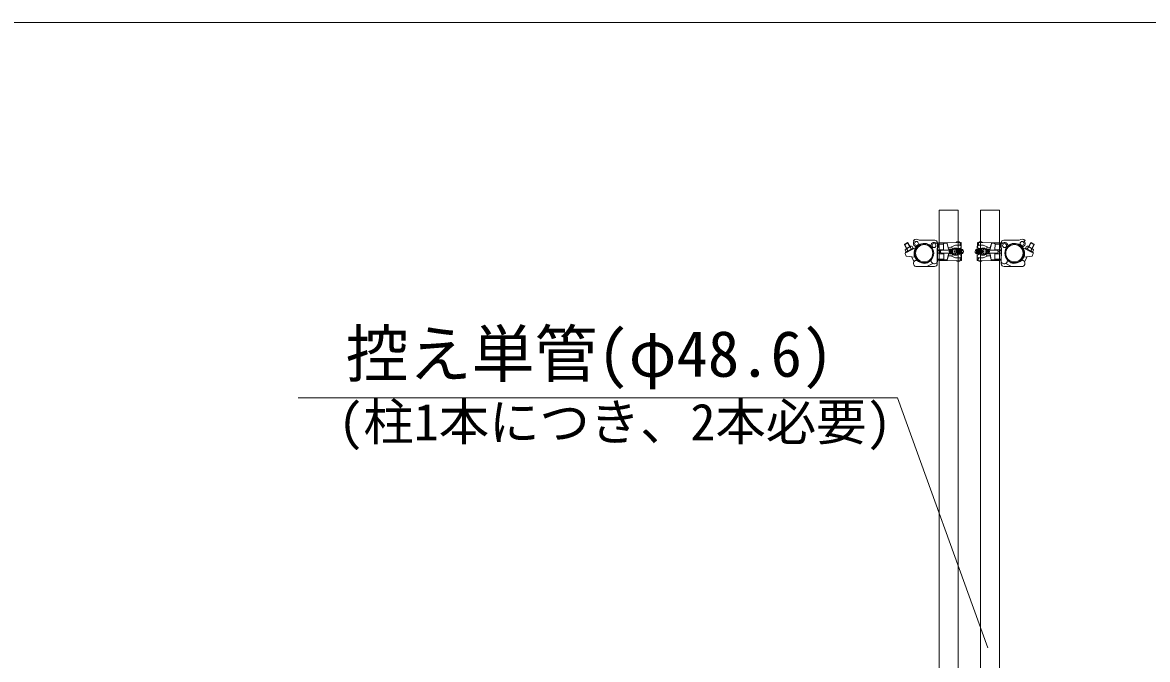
# Model space of a CAD drawing. Units: millimetres, scale not verified. Extents: x -9305 to 9305, y -6415 to 6415.
# Drawn here: x -875 to 1986, y 4793 to 6415 of the extents above; entities that cross this region are included whole.
import ezdxf
from ezdxf.enums import TextEntityAlignment as Align

# ---------------------------------------------------------------- set-up
doc = ezdxf.new("R2010")
doc.units = ezdxf.units.MM
doc.header["$LTSCALE"] = 40
for name, color, linetype, lineweight in [('0-3_CLGS-90', 134, 'Continuous', 18), ('0-6_TEXT', 134, 'Continuous', 18), ('0-8_図面枠', 134, 'Continuous', 18)]:
    doc.layers.add(name, color=color, linetype=linetype, lineweight=lineweight)
doc.styles.add('ＭＳ ゴシック', font='')
doc.styles.get('ＭＳ ゴシック').set_extended_font_data('MS Gothic')

msp = doc.modelspace()

# ---------------------------------------------------------------- linework, layer by layer
at = {"layer": '0-3_CLGS-90'}
for p, q in [((1376.92, 5853.64), (1368.11, 5848.92)), ((1368.28, 5850.71), (1368.11, 5848.92)), ((1368.11, 5848.92), (1373.26, 5839.28)), ((1375.34, 5854.48), (1368.28, 5850.71)), ((1368.28, 5850.71), (1374.14, 5839.76)), ((1384.28, 5845.18), (1371.06, 5838.1)), ((1389.79, 5840.18), (1372.22, 5830.79)), ((1397.16, 5841.86), (1373.1, 5828.99)), ((1374.2, 5837.52), (1376.56, 5833.11)), ((1375.34, 5854.48), (1381.2, 5843.53)), ((1375.34, 5854.48), (1376.92, 5853.64)), ((1376.92, 5853.64), (1382.08, 5844)), ((1383.03, 5842.22), (1385.38, 5837.83)), ((1387.43, 5844.59), (1390.73, 5838.42)), ((1390.8, 5860.06), (1392.92, 5857.94)), ((1405.79, 5860.61), (1444.87, 5860.71)), ((1450.82, 5854.65), (1448.7, 5852.52)), ((1451.37, 5839.65), (1451.47, 5800.57)), ((1451.72, 5849.07), (1452.16, 5813.08)), ((1451.72, 5849.07), (1452.16, 5813.08)), ((1451.81, 5850.07), (1467.41, 5850.26)), ((1451.89, 5853.72), (1452, 5808.42)), ((1451.89, 5853.72), (1452, 5808.42)), ((1456.23, 5851.63), (1476.39, 5851.87)), ((1456.66, 5854.13), (1512.36, 5854.81)), ((1465.34, 5852.22), (1467.16, 5850.52)), ((1467.41, 5850.26), (1467.58, 5836.26)), ((1468.36, 5854.28), (1468.39, 5851.78)), ((1476.36, 5854.37), (1476.39, 5851.87)), ((1476.39, 5851.87), (1479.51, 5842.41)), ((1476.39, 5851.87), (1479.57, 5837.41)), ((1479.51, 5842.41), (1485.51, 5842.48)), ((1479.51, 5842.41), (1479.57, 5837.41)), ((1479.57, 5837.41), (1491.43, 5837.55)), ((1485.51, 5842.48), (1497.44, 5847.63)), ((1492.43, 5837.56), (1497.43, 5837.62)), ((1494.53, 5840.59), (1500.53, 5840.66)), ((1497.44, 5847.63), (1508.44, 5847.76)), ((1501.9, 5839.68), (1508.54, 5839.76)), ((1509.36, 5854.78), (1509.44, 5847.77)), ((1509.39, 5851.77), (1512.4, 5851.81)), ((1509.4, 5850.77), (1512.41, 5850.81)), ((1509.54, 5839.77), (1509.57, 5836.77)), ((1512.36, 5854.81), (1512.58, 5836.81)), ((1553.37, 5854.81), (1553.16, 5836.81)), ((1556.33, 5850.77), (1553.32, 5850.81)), ((1556.34, 5851.77), (1553.34, 5851.81)), ((1609.07, 5854.13), (1553.37, 5854.81)), ((1556.2, 5839.77), (1556.16, 5836.77)), ((1556.38, 5854.78), (1556.29, 5847.77)), ((1563.84, 5839.68), (1557.19, 5839.76)), ((1568.29, 5847.63), (1557.29, 5847.76)), ((1571.2, 5840.59), (1565.2, 5840.66)), ((1580.22, 5842.48), (1568.29, 5847.63)), ((1573.3, 5837.56), (1568.3, 5837.62)), ((1586.16, 5837.41), (1574.3, 5837.55)), ((1586.22, 5842.41), (1580.22, 5842.48)), ((1589.34, 5851.87), (1586.16, 5837.41)), ((1586.22, 5842.41), (1586.16, 5837.41)), ((1589.34, 5851.87), (1586.22, 5842.41)), ((1589.37, 5854.37), (1589.34, 5851.87)), ((1609.5, 5851.63), (1589.34, 5851.87)), ((1597.37, 5854.28), (1597.34, 5851.78)), ((1598.32, 5850.26), (1598.15, 5836.26)), ((1613.92, 5850.07), (1598.32, 5850.26)), ((1600.4, 5852.22), (1598.57, 5850.52)), ((1614.01, 5849.07), (1613.57, 5813.08)), ((1614.01, 5849.07), (1613.57, 5813.08)), ((1613.84, 5853.72), (1613.74, 5808.42)), ((1613.84, 5853.72), (1613.74, 5808.42)), ((1614.36, 5839.65), (1614.26, 5800.57)), ((1614.92, 5854.65), (1617.04, 5852.52)), ((1659.94, 5860.61), (1620.86, 5860.71)), ((1668.57, 5841.86), (1692.64, 5828.99)), ((1674.94, 5860.06), (1672.81, 5857.94)), ((1678.3, 5844.59), (1675, 5838.42)), ((1675.94, 5840.18), (1693.51, 5830.79)), ((1682.7, 5842.22), (1680.35, 5837.83)), ((1681.45, 5845.18), (1694.68, 5838.1)), ((1688.81, 5853.64), (1683.66, 5844)), ((1690.4, 5854.48), (1684.54, 5843.53)), ((1690.4, 5854.48), (1688.81, 5853.64)), ((1688.81, 5853.64), (1697.63, 5848.92)), ((1691.53, 5837.52), (1689.17, 5833.11)), ((1690.4, 5854.48), (1697.45, 5850.71)), ((1697.45, 5850.71), (1691.59, 5839.76)), ((1697.63, 5848.92), (1692.47, 5839.28)), ((1697.45, 5850.71), (1697.63, 5848.92)), ((1369.79, 5835.16), (1373.1, 5828.99)), ((1370.1, 5826.68), (1372.67, 5819.68)), ((1372.67, 5819.68), (1393.94, 5817.74)), ((1385.5, 5818.51), (1392.37, 5805.67)), ((1395.54, 5818.33), (1393.94, 5817.74)), ((1394.82, 5818.06), (1399.42, 5809.44)), ((1452.53, 5812.08), (1467.87, 5812.26)), ((1455.88, 5836.02), (1456, 5826.22)), ((1456.27, 5810.62), (1476.89, 5810.88)), ((1456.88, 5836.14), (1467.58, 5836.26)), ((1456.88, 5836.14), (1457, 5826.14)), ((1457, 5826.14), (1467.7, 5826.26)), ((1457.22, 5808.14), (1512.92, 5808.81)), ((1461.1, 5835.18), (1482.8, 5835.45)), ((1461.19, 5827.18), (1482.89, 5827.45)), ((1465.08, 5836.23), (1465.09, 5835.23)), ((1465.19, 5827.24), (1465.2, 5826.24)), ((1467.7, 5826.26), (1467.87, 5812.26)), ((1468.89, 5810.78), (1468.92, 5808.28)), ((1476.89, 5810.88), (1479.71, 5825.41)), ((1476.89, 5810.88), (1479.78, 5820.41)), ((1476.89, 5810.88), (1476.92, 5808.38)), ((1479.71, 5825.41), (1491.58, 5825.56)), ((1479.71, 5825.41), (1479.78, 5820.41)), ((1479.78, 5820.41), (1485.78, 5820.48)), ((1482.8, 5835.45), (1490.38, 5835.54)), ((1482.89, 5827.45), (1490.47, 5827.54)), ((1483.58, 5836.46), (1490.83, 5836.54)), ((1483.7, 5826.46), (1490.96, 5826.55)), ((1485.78, 5820.48), (1497.83, 5815.63)), ((1492.58, 5825.57), (1497.58, 5825.63)), ((1494.75, 5822.59), (1500.75, 5822.66)), ((1497.83, 5815.63), (1508.83, 5815.76)), ((1500.24, 5835.66), (1514.54, 5835.83)), ((1500.34, 5827.66), (1514.64, 5827.83)), ((1501.58, 5836.68), (1515.58, 5836.84)), ((1501.7, 5826.68), (1515.7, 5826.85)), ((1502.09, 5823.68), (1508.74, 5823.76)), ((1509.7, 5826.77), (1509.73, 5823.65)), ((1509.83, 5815.9), (1509.92, 5808.78)), ((1509.87, 5812.78), (1512.87, 5812.81)), ((1509.88, 5811.78), (1512.88, 5811.81)), ((1512.7, 5826.81), (1512.92, 5808.81)), ((1564.03, 5826.68), (1550.03, 5826.85)), ((1564.15, 5836.68), (1550.16, 5836.84)), ((1565.39, 5827.66), (1551.1, 5827.83)), ((1565.49, 5835.66), (1551.2, 5835.83)), ((1553.03, 5826.81), (1552.82, 5808.81)), ((1608.51, 5808.14), (1552.82, 5808.81)), ((1555.85, 5811.78), (1552.85, 5811.81)), ((1555.86, 5812.78), (1552.86, 5812.81)), ((1555.9, 5815.9), (1555.82, 5808.78)), ((1556.04, 5826.77), (1556, 5823.65)), ((1567.9, 5815.63), (1556.9, 5815.76)), ((1563.64, 5823.68), (1557, 5823.76)), ((1570.98, 5822.59), (1564.98, 5822.66)), ((1579.96, 5820.48), (1567.9, 5815.63)), ((1573.16, 5825.57), (1568.16, 5825.63)), ((1586.02, 5825.41), (1574.16, 5825.56)), ((1582.03, 5826.46), (1574.78, 5826.55)), ((1582.15, 5836.46), (1574.9, 5836.54)), ((1582.84, 5827.45), (1575.26, 5827.54)), ((1582.94, 5835.45), (1575.36, 5835.54)), ((1585.96, 5820.41), (1579.96, 5820.48)), ((1604.54, 5827.18), (1582.84, 5827.45)), ((1604.64, 5835.18), (1582.94, 5835.45)), ((1586.02, 5825.41), (1585.96, 5820.41)), ((1588.84, 5810.88), (1585.96, 5820.41)), ((1588.84, 5810.88), (1586.02, 5825.41)), ((1588.84, 5810.88), (1588.81, 5808.38)), ((1609.46, 5810.62), (1588.84, 5810.88)), ((1596.84, 5810.78), (1596.81, 5808.28)), ((1598.03, 5826.26), (1597.86, 5812.26)), ((1613.2, 5812.08), (1597.86, 5812.26)), ((1608.73, 5826.14), (1598.03, 5826.26)), ((1608.85, 5836.14), (1598.15, 5836.26)), ((1600.54, 5827.24), (1600.53, 5826.24)), ((1600.65, 5836.23), (1600.64, 5835.23)), ((1608.85, 5836.14), (1608.73, 5826.14)), ((1609.85, 5836.02), (1609.73, 5826.22)), ((1670.92, 5818.06), (1666.31, 5809.44)), ((1670.2, 5818.33), (1671.79, 5817.74)), ((1693.06, 5819.68), (1671.79, 5817.74)), ((1680.23, 5818.51), (1673.36, 5805.67)), ((1695.94, 5835.16), (1692.64, 5828.99)), ((1695.63, 5826.68), (1693.06, 5819.68)), ((1444.48, 5793.56), (1399.18, 5793.45)), ((1444.48, 5793.56), (1399.18, 5793.45)), ((1426.94, 5794.74), (1439.78, 5801.61)), ((1427.38, 5804.06), (1436, 5808.66)), ((1621.25, 5793.56), (1666.55, 5793.45)), ((1621.25, 5793.56), (1666.55, 5793.45)), ((1638.8, 5794.74), (1625.96, 5801.61)), ((1638.35, 5804.06), (1629.73, 5808.66))]:
    msp.add_line(p, q, dxfattribs=at)
msp.add_lwpolyline([(1504.5, 3736.96), (1504.5, 5936.96), (1455.9, 5936.96), (1455.9, 3736.96)], close=True, dxfattribs=at)
msp.add_lwpolyline([(1561.23, 3736.96), (1561.23, 5936.96), (1609.83, 5936.96), (1609.83, 3736.96)], dxfattribs=at)
for centre, radius in [((1398.59, 5852.3), 5), ((1418.1, 5827.34), 24.3), ((1418.1, 5827.34), 24.3), ((1418.1, 5827.34), 22), ((1418.1, 5827.34), 22), ((1443.06, 5846.85), 5), ((1622.68, 5846.85), 5), ((1647.63, 5827.34), 24.3), ((1647.63, 5827.34), 24.3), ((1647.63, 5827.34), 22), ((1647.63, 5827.34), 22), ((1667.14, 5852.3), 5)]:
    msp.add_circle(centre, radius, dxfattribs=at)
for centre, radius, start, end in [((1372.26, 5835.84), 2.56, 40.819, 195.457), ((1381.08, 5835.26), 7.23, 74.343, 161.792), ((1385.49, 5842.92), 2.56, 40.817, 195.459), ((1398.59, 5852.3), 8, 135.138, 288.212), ((1398.59, 5852.3), 11, 49.124, 135.138), ((1418.1, 5826.79), 25.8, 48.851, 200.554), ((1418.65, 5827.34), 25.8, 138.851, 290.554), ((1443.06, 5846.85), 8, 45.138, 198.212), ((1444.89, 5853.71), 7, 0.138, 90.138), ((1443.06, 5846.85), 11, 319.124, 45.138), ((1456.72, 5849.13), 5, 90.694, 180.694), ((1456.22, 5849.63), 2, 90.694, 163.295), ((1485.57, 5837.48), 5, 0.694, 90.694), ((1500.24, 5831.66), 10.6, 122.585, 238.803), ((1501.24, 5831.67), 10.6, 122.585, 238.803), ((1506.24, 5831.73), 10.6, 122.585, 238.803), ((1506.24, 5831.73), 10.6, 122.585, 238.803), ((1504.4, 5850.96), 6.25, 37.564, 143.824), ((1495.04, 5831.6), 10.6, 28.839, 58.803), ((1508.49, 5843.76), 4, 270.694, 90.694), ((1557.24, 5843.76), 4, 89.306, 269.306), ((1561.33, 5850.96), 6.25, 36.176, 142.436), ((1570.69, 5831.6), 10.6, 121.197, 151.161), ((1559.49, 5831.73), 10.6, 301.197, 57.415), ((1559.49, 5831.73), 10.6, 301.197, 57.415), ((1564.49, 5831.67), 10.6, 301.197, 57.415), ((1565.49, 5831.66), 10.6, 301.197, 57.415), ((1580.16, 5837.48), 5, 89.306, 179.306), ((1609.01, 5849.13), 5, 359.306, 89.306), ((1609.52, 5849.63), 2, 16.705, 89.306), ((1622.68, 5846.85), 11, 134.862, 220.876), ((1620.84, 5853.71), 7, 89.862, 179.862), ((1622.68, 5846.85), 8, 341.788, 134.862), ((1647.63, 5826.79), 25.8, 339.446, 131.149), ((1647.08, 5827.34), 25.8, 249.446, 41.149), ((1667.14, 5852.3), 11, 44.862, 130.876), ((1667.14, 5852.3), 8, 251.788, 44.862), ((1680.24, 5842.92), 2.56, 344.541, 139.183), ((1684.66, 5835.26), 7.23, 18.208, 105.657), ((1693.47, 5835.84), 2.56, 344.543, 139.181), ((1375.1, 5826.69), 5, 126.034, 180.138), ((1399.16, 5801.45), 8, 66.598, 270.138), ((1444, 5808.4), 8, 156.598, 0.138), ((1456.94, 5831.14), 5, 90.694, 270.694), ((1457.16, 5813.14), 5, 180.694, 270.694), ((1456.67, 5812.63), 2, 194.564, 270.694), ((1465.72, 5831.24), 6.08, 139.582, 221.806), ((1488.89, 5831.52), 7.25, 137.091, 224.297), ((1489.39, 5831.53), 6.25, 127.564, 233.824), ((1491.39, 5831.55), 6.25, 127.564, 233.824), ((1485.71, 5825.48), 5, 270.694, 0.694), ((1493.39, 5831.58), 6.25, 127.564, 233.824), ((1495.39, 5831.6), 6.25, 145.882, 215.506), ((1504.31, 5831.71), 5.67, 118.767, 242.621), ((1505.39, 5831.72), 6.25, 127.564, 233.824), ((1504.87, 5812.46), 6.25, 217.564, 323.825), ((1495.04, 5831.6), 10.6, 302.585, 332.55), ((1507.39, 5831.75), 6.25, 127.564, 233.824), ((1509.39, 5831.77), 6.25, 127.564, 233.824), ((1511.39, 5831.8), 6.25, 127.564, 233.824), ((1513.39, 5831.82), 6.25, 127.564, 233.824), ((1508.78, 5819.76), 4, 270.694, 90.694), ((1515.39, 5831.84), 6.25, 127.564, 233.824), ((1517.39, 5831.87), 6.25, 127.564, 233.824), ((1519.39, 5831.89), 6.25, 127.564, 233.824), ((1520.39, 5831.9), 6.25, 133.537, 227.85), ((1511.89, 5831.8), 6.25, 307.564, 53.824), ((1553.84, 5831.8), 6.25, 126.176, 232.436), ((1545.34, 5831.9), 6.25, 312.15, 46.463), ((1546.34, 5831.89), 6.25, 306.176, 52.436), ((1548.34, 5831.87), 6.25, 306.176, 52.436), ((1556.95, 5819.76), 4, 89.306, 269.306), ((1550.34, 5831.84), 6.25, 306.176, 52.436), ((1560.86, 5812.46), 6.25, 216.175, 322.436), ((1552.34, 5831.82), 6.25, 306.176, 52.436), ((1554.34, 5831.8), 6.25, 306.176, 52.436), ((1556.34, 5831.77), 6.25, 306.176, 52.436), ((1570.69, 5831.6), 10.6, 207.45, 237.415), ((1558.34, 5831.75), 6.25, 306.176, 52.436), ((1560.34, 5831.72), 6.25, 306.176, 52.436), ((1561.43, 5831.71), 5.67, 297.379, 61.233), ((1580.02, 5825.48), 5, 179.306, 269.306), ((1570.34, 5831.6), 6.25, 324.494, 34.118), ((1572.34, 5831.58), 6.25, 306.176, 52.436), ((1574.34, 5831.55), 6.25, 306.176, 52.436), ((1576.34, 5831.53), 6.25, 306.176, 52.436), ((1576.84, 5831.52), 7.25, 315.703, 42.909), ((1600.01, 5831.24), 6.08, 318.194, 40.418), ((1608.57, 5813.14), 5, 269.306, 359.306), ((1608.79, 5831.14), 5, 269.306, 89.306), ((1609.06, 5812.63), 2, 269.306, 345.436), ((1621.74, 5808.4), 8, 179.862, 23.402), ((1666.57, 5801.45), 8, 269.862, 113.402), ((1690.63, 5826.69), 5, 359.862, 53.966), ((1444.47, 5800.56), 7, 270.138, 0.138), ((1621.26, 5800.56), 7, 179.862, 269.862)]:
    msp.add_arc(centre, radius, start, end, dxfattribs=at)
at = {"layer": '0-6_TEXT'}
for p in [(-174.46, 5459.48), (1579.89, 4822.84)]:
    msp.add_line(p, (1350.09, 5459.48), dxfattribs=at)
at = {"layer": '0-8_図面枠'}
msp.add_lwpolyline([(-9304.61, -6414.98), (9304.61, -6414.98), (9304.61, 6414.98), (-9304.61, 6414.98)], close=True, dxfattribs=at)

# ---------------------------------------------------------------- texts
at = {"layer": '0-6_TEXT', "style": 'ＭＳ ゴシック'}
for s, height, p in [('控え単管(φ48.6)', 117.3, (-53.06, 5477.63)), ('(柱1本につき、2本必要)', 93.84, (-72.16, 5322.58))]:
    msp.add_text(s, height=height, dxfattribs=at).set_placement(p, align=Align.BOTTOM_LEFT)

doc.saveas('drawing.dxf')
